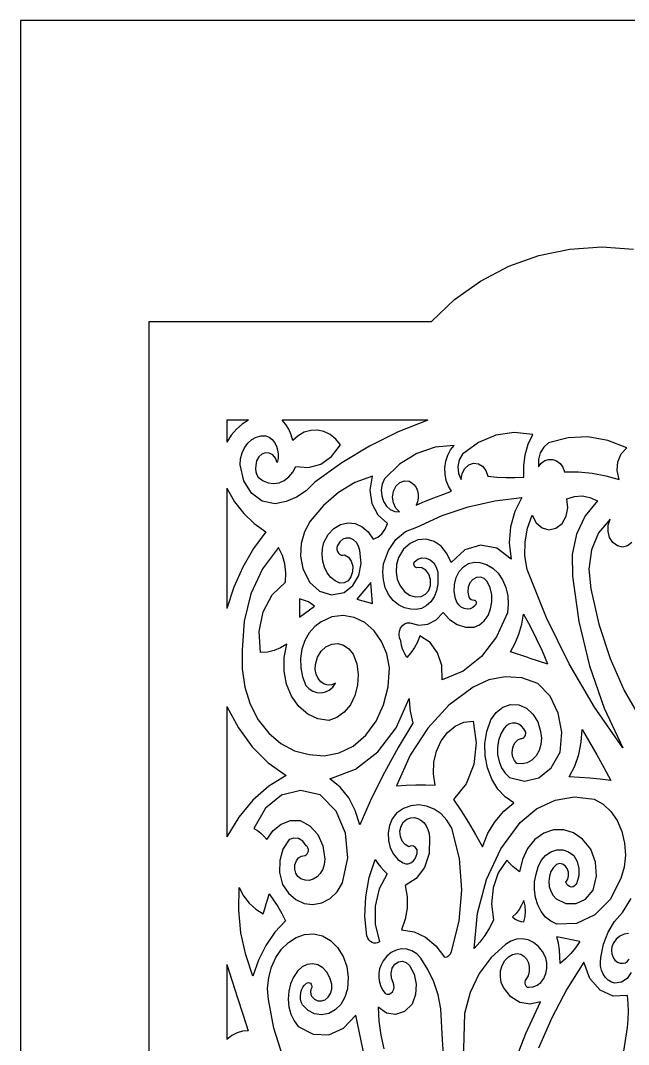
# Model space of a CAD drawing. Extents: x -250 to 250, y -180 to 180.
# Drawn here: x -250 to -192.9, y 83.9 to 180 of the extents above; entities that cross this region are included whole.
import ezdxf

# ---------------------------------------------------------------- set-up
doc = ezdxf.new("R2010")
doc.units = 0
doc.layers.get('0').update_dxf_attribs({"linetype": 'CONTINUOUS'})

msp = doc.modelspace()

# ---------------------------------------------------------------- linework, layer by layer
for p, q in [((250.003, 180), (-250.003, 180)), ((-250.003, 180), (-250.003, -180)), ((-198.41, 158.548), (-195.425, 158.754)), ((-195.425, 158.754), (-192.439, 158.548)), ((-204.157, 156.927), (-201.339, 157.935)), ((-201.339, 157.935), (-198.41, 158.548)), ((-206.809, 155.542), (-204.157, 156.927)), ((-209.247, 153.807), (-206.809, 155.542)), ((-211.425, 151.754), (-209.247, 153.807)), ((-237.925, 151.754), (-211.425, 151.754)), ((-237.925, -159.246), (-237.925, 151.754)), ((-230.622, 142.479), (-230.622, 140.414)), ((-228.597, 142.479), (-230.622, 142.479)), ((-228.597, 142.479), (-229.188, 142.103)), ((-225.093, 142.083), (-225.432, 142.48)), ((-211.753, 142.48), (-225.432, 142.48)), ((-211.753, 142.48), (-214.525, 141.39)), ((-229.727, 141.628), (-230.208, 141.063)), ((-229.188, 142.103), (-229.727, 141.628)), ((-224.809, 141.627), (-225.093, 142.083)), ((-224.586, 141.121), (-224.809, 141.627)), ((-223.354, 141.351), (-223.919, 141.031)), ((-222.749, 141.525), (-223.354, 141.351)), ((-222.123, 141.546), (-222.749, 141.525)), ((-221.507, 141.41), (-222.123, 141.546)), ((-220.929, 141.127), (-221.507, 141.41)), ((-214.525, 141.39), (-217.223, 140.052)), ((-203.647, 141.344), (-205.365, 141.092)), ((-201.906, 141.14), (-203.647, 141.344)), ((-230.208, 141.063), (-230.622, 140.414)), ((-228.964, 139.905), (-228.655, 140.337)), ((-228.655, 140.337), (-228.28, 140.676)), ((-228.28, 140.676), (-227.861, 140.906)), ((-227.861, 140.906), (-227.413, 141.019)), ((-227.413, 141.019), (-226.951, 141.011)), ((-226.951, 141.011), (-226.65, 140.878)), ((-226.65, 140.878), (-226.381, 140.669)), ((-226.381, 140.669), (-226.153, 140.394)), ((-226.153, 140.394), (-225.974, 140.061)), ((-224.428, 140.573), (-224.586, 141.121)), ((-223.919, 141.031), (-224.428, 140.573)), ((-220.407, 140.708), (-220.929, 141.127)), ((-219.957, 140.161), (-220.407, 140.708)), ((-207.005, 140.4), (-208.511, 139.285)), ((-205.365, 141.092), (-207.005, 140.4)), ((-202.332, 140.22), (-201.906, 141.14)), ((-200.429, 140.367), (-200.874, 139.965)), ((-198.584, 140.837), (-200.429, 140.367)), ((-196.715, 140.91), (-198.584, 140.837)), ((-194.862, 140.59), (-196.715, 140.91)), ((-193.066, 139.878), (-194.862, 140.59)), ((-229.328, 138.859), (-229.191, 139.406)), ((-229.191, 139.406), (-228.964, 139.905)), ((-227.005, 139.434), (-227.353, 139.305)), ((-226.643, 139.404), (-227.005, 139.434)), ((-226.321, 139.226), (-226.643, 139.404)), ((-225.974, 140.061), (-225.857, 139.688)), ((-225.857, 139.688), (-225.806, 139.296)), ((-220.784, 139.076), (-219.957, 140.161)), ((-217.223, 140.052), (-219.837, 138.473)), ((-211.07, 139.951), (-212.796, 139.363)), ((-209.27, 140.11), (-211.07, 139.951)), ((-209.89, 139.187), (-209.62, 139.687)), ((-209.62, 139.687), (-209.27, 140.11)), ((-202.614, 139.226), (-202.332, 140.22)), ((-201.192, 139.424), (-201.364, 138.788)), ((-200.874, 139.965), (-201.192, 139.424)), ((-193.594, 139.32), (-193.066, 139.878)), ((-229.371, 138.281), (-229.328, 138.859)), ((-227.83, 138.672), (-227.915, 138.229)), ((-227.635, 139.04), (-227.83, 138.672)), ((-227.353, 139.305), (-227.635, 139.04)), ((-226.066, 138.921), (-226.321, 139.226)), ((-225.905, 138.512), (-226.066, 138.921)), ((-225.822, 138.9), (-225.905, 138.512)), ((-225.806, 139.296), (-225.822, 138.9)), ((-219.837, 138.473), (-222.356, 136.658)), ((-221.805, 138.357), (-220.784, 139.076)), ((-212.796, 139.363), (-214.4, 138.369)), ((-210.157, 138.028), (-210.072, 138.628)), ((-210.072, 138.628), (-209.89, 139.187)), ((-208.82, 138.748), (-208.943, 138.126)), ((-208.511, 139.285), (-208.82, 138.748)), ((-207.913, 138.285), (-207.47, 138.445)), ((-207.47, 138.445), (-207.011, 138.396)), ((-202.747, 138.185), (-202.614, 139.226)), ((-201.364, 138.788), (-201.373, 138.1)), ((-201.373, 138.1), (-201.106, 138.447)), ((-201.106, 138.447), (-200.78, 138.687)), ((-200.78, 138.687), (-200.415, 138.809)), ((-200.415, 138.809), (-200.031, 138.804)), ((-200.031, 138.804), (-199.662, 138.667)), ((-199.662, 138.667), (-199.342, 138.416)), ((-199.342, 138.416), (-199.086, 138.067)), ((-193.975, 137.747), (-193.904, 138.579)), ((-193.904, 138.579), (-193.594, 139.32)), ((-229.037, 136.806), (-229.371, 138.281)), ((-227.915, 138.229), (-227.944, 137.929)), ((-227.944, 137.929), (-227.91, 137.634)), ((-227.91, 137.634), (-227.817, 137.36)), ((-224.795, 137.169), (-224.428, 137.613)), ((-224.428, 137.613), (-224.141, 138.152)), ((-224.141, 138.152), (-222.948, 138.037)), ((-222.948, 138.037), (-221.805, 138.357)), ((-214.4, 138.369), (-215.834, 136.992)), ((-210.141, 137.418), (-210.157, 138.028)), ((-208.943, 138.126), (-208.875, 137.491)), ((-208.875, 137.491), (-208.614, 136.915)), ((-208.614, 136.915), (-208.515, 137.48)), ((-208.515, 137.48), (-208.271, 137.95)), ((-208.271, 137.95), (-207.913, 138.285)), ((-207.011, 138.396), (-206.608, 138.155)), ((-206.608, 138.155), (-206.296, 137.754)), ((-206.296, 137.754), (-206.111, 137.224)), ((-202.727, 137.121), (-202.747, 138.185)), ((-199.086, 138.067), (-198.912, 137.636)), ((-198.912, 137.636), (-197.617, 137.636)), ((-197.617, 137.636), (-196.327, 137.515)), ((-196.327, 137.515), (-195.047, 137.275)), ((-193.784, 136.914), (-193.975, 137.747)), ((-228.312, 135.635), (-229.037, 136.806)), ((-227.817, 137.36), (-227.669, 137.121)), ((-227.669, 137.121), (-227.222, 136.797)), ((-227.222, 136.797), (-226.736, 136.602)), ((-226.736, 136.602), (-226.229, 136.541)), ((-226.229, 136.541), (-225.717, 136.618)), ((-225.717, 136.618), (-225.23, 136.833)), ((-225.23, 136.833), (-224.795, 137.169)), ((-222.356, 136.658), (-223.178, 135.863)), ((-218.596, 136.622), (-220.145, 135.704)), ((-216.941, 137.224), (-218.596, 136.622)), ((-217.161, 135.916), (-216.941, 137.224)), ((-216.039, 136.489), (-216.122, 135.945)), ((-215.834, 136.992), (-216.039, 136.489)), ((-214.725, 136.311), (-214.372, 136.644)), ((-214.372, 136.644), (-213.949, 136.802)), ((-213.949, 136.802), (-213.496, 136.76)), ((-213.496, 136.76), (-213.244, 136.62)), ((-213.244, 136.62), (-213.027, 136.414)), ((-210.025, 136.832), (-210.141, 137.418)), ((-209.815, 136.289), (-210.025, 136.832)), ((-206.111, 137.224), (-205.266, 137.146)), ((-205.266, 137.146), (-204.42, 137.102)), ((-204.42, 137.102), (-203.574, 137.094)), ((-203.574, 137.094), (-202.727, 137.121)), ((-195.047, 137.275), (-193.784, 136.914)), ((-230.622, 136.095), (-229.892, 134.836)), ((-230.622, 136.095), (-230.622, 124.804)), ((-227.297, 134.879), (-228.312, 135.635)), ((-223.178, 135.863), (-224.087, 135.255)), ((-220.145, 135.704), (-221.558, 134.49)), ((-216.972, 134.647), (-217.161, 135.916)), ((-216.122, 135.945), (-216.082, 135.393)), ((-215.059, 135.268), (-214.969, 135.829)), ((-214.969, 135.829), (-214.725, 136.311)), ((-213.027, 136.414), (-212.852, 136.152)), ((-212.852, 136.152), (-212.728, 135.843)), ((-212.728, 135.843), (-212.663, 135.507)), ((-210.355, 135.519), (-209.516, 135.808)), ((-209.516, 135.808), (-209.815, 136.289)), ((-229.892, 134.836), (-229.031, 133.727)), ((-226.089, 134.648), (-227.297, 134.879)), ((-225.065, 134.847), (-226.089, 134.648)), ((-224.087, 135.255), (-225.065, 134.847)), ((-216.419, 133.559), (-216.972, 134.647)), ((-216.082, 135.393), (-215.917, 134.868)), ((-215.917, 134.868), (-215.641, 134.422)), ((-214.987, 134.721), (-215.059, 135.268)), ((-214.769, 134.239), (-214.987, 134.721)), ((-212.839, 134.52), (-212.017, 134.875)), ((-212.72, 134.832), (-212.839, 134.52)), ((-212.661, 135.165), (-212.72, 134.832)), ((-212.663, 135.507), (-212.661, 135.165)), ((-212.017, 134.875), (-211.189, 135.208)), ((-211.189, 135.208), (-210.355, 135.519)), ((-207.96, 134.354), (-205.463, 134.919)), ((-205.463, 134.919), (-202.932, 135.215)), ((-202.932, 135.215), (-203.6, 133.92)), ((-198.707, 135.112), (-197.987, 135.333)), ((-198.608, 134.268), (-198.707, 135.112)), ((-197.987, 135.333), (-197.254, 135.371)), ((-197.254, 135.371), (-196.53, 135.228)), ((-195.835, 134.906), (-196.985, 133.496)), ((-196.53, 135.228), (-195.835, 134.906)), ((-229.031, 133.727), (-228.052, 132.783)), ((-221.558, 134.49), (-222.808, 132.999)), ((-215.641, 134.422), (-215.283, 134.097)), ((-215.283, 134.097), (-214.867, 133.91)), ((-214.867, 133.91), (-214.418, 133.875)), ((-214.418, 133.875), (-214.769, 134.239)), ((-210.409, 133.523), (-207.96, 134.354)), ((-203.6, 133.92), (-203.995, 132.483)), ((-198.767, 133.469), (-198.608, 134.268)), ((-228.052, 132.783), (-226.971, 132.02)), ((-222.808, 132.999), (-223.347, 132.015)), ((-220.591, 132.304), (-219.969, 132.679)), ((-219.969, 132.679), (-219.279, 132.841)), ((-219.279, 132.841), (-218.579, 132.772)), ((-218.579, 132.772), (-217.928, 132.483)), ((-215.546, 132.793), (-216.419, 133.559)), ((-215.754, 132.26), (-215.546, 132.793)), ((-212.798, 132.432), (-210.409, 133.523)), ((-202.389, 132.361), (-201.947, 133.566)), ((-201.947, 133.566), (-201.575, 132.853)), ((-201.575, 132.853), (-201.034, 132.387)), ((-199.725, 132.347), (-199.149, 132.799)), ((-199.149, 132.799), (-198.767, 133.469)), ((-196.985, 133.496), (-197.781, 131.782)), ((-194.646, 133.205), (-195.714, 131.91)), ((-194.825, 132.634), (-194.646, 133.205)), ((-226.971, 132.02), (-228.134, 130.429)), ((-223.347, 132.015), (-223.646, 130.904)), ((-221.515, 131.016), (-221.117, 131.742)), ((-221.117, 131.742), (-220.591, 132.304)), ((-217.928, 132.483), (-217.358, 131.994)), ((-217.358, 131.994), (-216.9, 131.325)), ((-216.45, 131.505), (-216.062, 131.824)), ((-216.062, 131.824), (-215.754, 132.26)), ((-214.749, 131.282), (-213.847, 132.025)), ((-213.847, 132.025), (-212.798, 132.432)), ((-203.995, 132.483), (-204.104, 130.968)), ((-202.622, 131.081), (-202.389, 132.361)), ((-201.034, 132.387), (-200.394, 132.206)), ((-200.394, 132.206), (-199.725, 132.347)), ((-197.781, 131.782), (-198.188, 129.865)), ((-195.714, 131.91), (-196.394, 130.302)), ((-194.834, 132.038), (-194.825, 132.634)), ((-194.682, 131.473), (-194.834, 132.038)), ((-223.646, 130.904), (-223.695, 129.733)), ((-221.649, 130.434), (-221.515, 131.016)), ((-220.243, 130.732), (-220.292, 130.541)), ((-220.022, 131.069), (-220.243, 130.732)), ((-219.737, 131.302), (-220.022, 131.069)), ((-219.409, 131.418), (-219.737, 131.302)), ((-219.061, 131.405), (-219.409, 131.418)), ((-218.733, 131.26), (-219.061, 131.405)), ((-218.461, 131.004), (-218.733, 131.26)), ((-218.261, 130.658), (-218.461, 131.004)), ((-216.9, 131.325), (-216.45, 131.505)), ((-215.455, 130.258), (-214.749, 131.282)), ((-213.408, 130.922), (-214.024, 130.363)), ((-212.695, 131.246), (-213.408, 130.922)), ((-211.923, 131.311), (-212.695, 131.246)), ((-211.168, 131.103), (-211.923, 131.311)), ((-210.5, 130.648), (-211.168, 131.103)), ((-206.798, 130.753), (-208.29, 130.305)), ((-205.28, 130.47), (-206.798, 130.753)), ((-204.104, 130.968), (-203.917, 129.444)), ((-202.64, 129.768), (-202.622, 131.081)), ((-194.374, 130.996), (-194.682, 131.473)), ((-193.953, 130.685), (-194.374, 130.996)), ((-192.594, 130.989), (-193.017, 130.682)), ((-228.134, 130.429), (-229.137, 128.683)), ((-225.782, 130.526), (-227.273, 128.531)), ((-225.41, 129.796), (-225.782, 130.526)), ((-225.172, 128.993), (-225.41, 129.796)), ((-221.683, 129.837), (-221.649, 130.434)), ((-221.617, 129.244), (-221.683, 129.837)), ((-220.292, 130.541), (-220.291, 130.345)), ((-220.291, 130.345), (-220.244, 130.157)), ((-220.244, 130.157), (-220.152, 129.993)), ((-220.152, 129.993), (-220.024, 129.873)), ((-220.024, 129.873), (-219.877, 129.808)), ((-219.877, 129.808), (-219.72, 129.802)), ((-219.72, 129.802), (-219.567, 129.856)), ((-219.567, 129.856), (-219.203, 129.617)), ((-218.152, 130.243), (-218.261, 130.658)), ((-218.01, 129.043), (-218.152, 130.243)), ((-215.916, 129.006), (-215.455, 130.258)), ((-214.024, 130.363), (-214.5, 129.599)), ((-209.958, 129.98), (-210.5, 130.648)), ((-209.578, 129.135), (-209.958, 129.98)), ((-208.29, 130.305), (-209.578, 129.135)), ((-203.917, 129.444), (-205.28, 130.47)), ((-202.44, 128.465), (-202.64, 129.768)), ((-198.188, 129.865), (-198.173, 127.847)), ((-196.394, 130.302), (-196.652, 128.509)), ((-193.485, 130.58), (-193.953, 130.685)), ((-193.017, 130.682), (-193.485, 130.58)), ((-225.076, 128.145), (-225.172, 128.993)), ((-223.695, 129.733), (-223.484, 128.568)), ((-221.452, 128.675), (-221.617, 129.244)), ((-219.203, 129.617), (-218.942, 129.241)), ((-218.942, 129.241), (-218.805, 128.772)), ((-218.236, 127.907), (-218.01, 129.043)), ((-215.991, 128.247), (-215.916, 129.006)), ((-214.695, 128.931), (-214.733, 128.235)), ((-214.5, 129.599), (-214.695, 128.931)), ((-213.064, 128.971), (-213.055, 129.069)), ((-213.051, 128.874), (-213.064, 128.971)), ((-213.055, 129.069), (-213.023, 129.161)), ((-213.015, 128.784), (-213.051, 128.874)), ((-213.023, 129.161), (-212.683, 129.43)), ((-212.683, 129.43), (-212.302, 129.559)), ((-212.302, 129.559), (-211.908, 129.544)), ((-211.908, 129.544), (-211.527, 129.381)), ((-211.527, 129.381), (-211.202, 129.084)), ((-211.202, 129.084), (-210.965, 128.688)), ((-208.407, 128.732), (-207.932, 129.035)), ((-207.932, 129.035), (-207.411, 129.173)), ((-207.411, 129.173), (-206.87, 129.135)), ((-206.87, 129.135), (-206.24, 128.947)), ((-206.24, 128.947), (-205.661, 128.601)), ((-229.137, 128.683), (-229.969, 126.802)), ((-227.273, 128.531), (-228.36, 126.197)), ((-225.126, 127.28), (-225.076, 128.145)), ((-223.484, 128.568), (-222.849, 127.296)), ((-221.195, 128.162), (-221.452, 128.675)), ((-220.863, 127.733), (-221.195, 128.162)), ((-218.813, 128.256), (-218.972, 127.781)), ((-218.805, 128.772), (-218.813, 128.256)), ((-218.784, 126.96), (-218.236, 127.907)), ((-215.932, 127.495), (-215.991, 128.247)), ((-214.733, 128.235), (-214.618, 127.553)), ((-212.96, 128.711), (-213.015, 128.784)), ((-212.892, 128.662), (-212.96, 128.711)), ((-212.816, 128.639), (-212.892, 128.662)), ((-212.736, 128.645), (-212.816, 128.639)), ((-212.308, 128.622), (-212.736, 128.645)), ((-211.932, 128.403), (-212.308, 128.622)), ((-211.647, 128.024), (-211.932, 128.403)), ((-211.493, 127.521), (-211.647, 128.024)), ((-210.965, 128.688), (-210.83, 128.223)), ((-210.83, 128.223), (-210.809, 127.718)), ((-209.102, 127.704), (-208.81, 128.277)), ((-208.81, 128.277), (-208.407, 128.732)), ((-205.661, 128.601), (-205.152, 128.112)), ((-205.152, 128.112), (-204.732, 127.492)), ((-200.611, 123.941), (-202.44, 128.465)), ((-198.173, 127.847), (-197.568, 123.574)), ((-196.652, 128.509), (-196.45, 126.661)), ((-226.374, 126.094), (-225.126, 127.28)), ((-222.849, 127.296), (-221.911, 126.452)), ((-220.466, 127.401), (-220.863, 127.733)), ((-220.018, 127.177), (-220.466, 127.401)), ((-219.608, 127.211), (-220.018, 127.177)), ((-219.248, 127.422), (-219.608, 127.211)), ((-219.608, 126.327), (-218.784, 126.96)), ((-218.972, 127.781), (-219.248, 127.422)), ((-217.106, 127.254), (-218.418, 125.683)), ((-216.962, 125.271), (-217.106, 127.254)), ((-215.745, 126.777), (-215.932, 127.495)), ((-214.618, 127.553), (-214.352, 126.925)), ((-214.352, 126.925), (-213.956, 126.417)), ((-211.673, 126.506), (-211.505, 126.982)), ((-211.505, 126.982), (-211.493, 127.521)), ((-210.812, 127.083), (-210.931, 126.474)), ((-210.809, 127.718), (-210.812, 127.083)), ((-209.286, 126.398), (-209.263, 127.066)), ((-209.263, 127.066), (-209.102, 127.704)), ((-207.796, 127.211), (-207.954, 126.799)), ((-207.527, 127.538), (-207.796, 127.211)), ((-207.183, 127.725), (-207.527, 127.538)), ((-206.82, 127.749), (-207.183, 127.725)), ((-206.471, 127.616), (-206.82, 127.749)), ((-206.173, 127.332), (-206.471, 127.616)), ((-205.901, 126.745), (-206.173, 127.332)), ((-204.732, 127.492), (-204.424, 126.776)), ((-229.969, 126.802), (-230.622, 124.804)), ((-228.36, 126.197), (-229.009, 123.619)), ((-227.216, 124.498), (-226.374, 126.094)), ((-221.911, 126.452), (-220.79, 126.106)), ((-220.79, 126.106), (-219.608, 126.327)), ((-215.433, 126.12), (-215.745, 126.777)), ((-215.014, 125.565), (-215.433, 126.12)), ((-213.956, 126.417), (-213.473, 126.073)), ((-213.473, 126.073), (-212.933, 125.909)), ((-212.933, 125.909), (-212.367, 125.94)), ((-212.367, 125.94), (-211.969, 126.142)), ((-211.969, 126.142), (-211.673, 126.506)), ((-211.159, 125.916), (-211.486, 125.433)), ((-210.931, 126.474), (-211.159, 125.916)), ((-209.168, 125.734), (-209.286, 126.398)), ((-207.954, 126.799), (-207.99, 126.344)), ((-207.99, 126.344), (-207.896, 125.888)), ((-205.755, 126.102), (-205.901, 126.745)), ((-205.74, 125.433), (-205.755, 126.102)), ((-204.424, 126.776), (-204.245, 126.003)), ((-204.245, 126.003), (-204.198, 125.201)), ((-196.45, 126.661), (-195.697, 123.325)), ((-222.972, 125.425), (-223.813, 125.708)), ((-223.813, 125.708), (-223.813, 124.008)), ((-223.813, 124.008), (-222.397, 125.039)), ((-222.397, 125.039), (-222.972, 125.425)), ((-218.418, 125.683), (-216.962, 125.271)), ((-214.515, 125.144), (-215.014, 125.565)), ((-213.954, 124.87), (-214.515, 125.144)), ((-211.895, 125.058), (-212.355, 124.816)), ((-211.486, 125.433), (-211.895, 125.058)), ((-209.037, 125.412), (-209.168, 125.734)), ((-208.852, 125.142), (-209.037, 125.412)), ((-208.621, 124.935), (-208.852, 125.142)), ((-207.896, 125.888), (-207.8, 125.756)), ((-207.8, 125.756), (-207.681, 125.662)), ((-207.681, 125.662), (-207.547, 125.61)), ((-207.547, 125.61), (-207.404, 125.605)), ((-207.28, 125.116), (-207.519, 124.914)), ((-207.404, 125.605), (-207.34, 125.586)), ((-207.34, 125.586), (-207.285, 125.544)), ((-207.285, 125.544), (-207.242, 125.485)), ((-207.237, 125.178), (-207.28, 125.116)), ((-207.242, 125.485), (-207.213, 125.411)), ((-207.211, 125.251), (-207.237, 125.178)), ((-207.213, 125.411), (-207.203, 125.331)), ((-207.203, 125.331), (-207.211, 125.251)), ((-205.858, 124.77), (-205.74, 125.433)), ((-204.198, 125.201), (-204.286, 124.394)), ((-227.597, 122.644), (-227.216, 124.498)), ((-220.755, 124.016), (-221.762, 123.57)), ((-219.708, 124.15), (-220.755, 124.016)), ((-218.666, 123.971), (-219.708, 124.15)), ((-213.352, 124.755), (-213.954, 124.87)), ((-212.848, 124.712), (-213.352, 124.755)), ((-212.355, 124.816), (-212.848, 124.712)), ((-210.976, 123.753), (-210.316, 124.446)), ((-210.316, 124.446), (-209.707, 123.767)), ((-208.354, 124.802), (-208.621, 124.935)), ((-208.068, 124.754), (-208.354, 124.802)), ((-207.786, 124.793), (-208.068, 124.754)), ((-207.519, 124.914), (-207.786, 124.793)), ((-206.456, 123.665), (-206.104, 124.166)), ((-206.104, 124.166), (-205.858, 124.77)), ((-204.286, 124.394), (-205.317, 122.15)), ((-202.934, 123.332), (-202.768, 124.292)), ((-202.768, 124.292), (-202.148, 123.167)), ((-229.009, 123.619), (-229.187, 120.891)), ((-222.376, 123.127), (-222.895, 122.535)), ((-221.762, 123.57), (-222.376, 123.127)), ((-217.672, 123.481), (-218.666, 123.971)), ((-216.8, 122.709), (-217.672, 123.481)), ((-214.311, 122.973), (-214.144, 123.216)), ((-214.144, 123.216), (-213.932, 123.385)), ((-213.932, 123.385), (-213.69, 123.471)), ((-213.69, 123.471), (-213.434, 123.467)), ((-213.434, 123.467), (-212.592, 123.246)), ((-212.592, 123.246), (-211.754, 123.347)), ((-211.754, 123.347), (-210.976, 123.753)), ((-209.707, 123.767), (-208.997, 123.298)), ((-208.997, 123.298), (-208.218, 123.055)), ((-208.218, 123.055), (-207.404, 123.055)), ((-207.404, 123.055), (-206.896, 123.288)), ((-206.896, 123.288), (-206.456, 123.665)), ((-203.197, 122.412), (-202.934, 123.332)), ((-202.148, 123.167), (-201.568, 122.009)), ((-198.497, 119.628), (-200.611, 123.941)), ((-197.568, 123.574), (-196.571, 119.434)), ((-195.697, 123.325), (-194.645, 120.13)), ((-227.464, 120.685), (-227.597, 122.644)), ((-222.895, 122.535), (-223.301, 121.818)), ((-216.107, 121.714), (-216.8, 122.709)), ((-214.447, 122.367), (-214.415, 122.68)), ((-214.407, 122.056), (-214.447, 122.367)), ((-214.415, 122.68), (-214.311, 122.973)), ((-212.49, 122.23), (-212.728, 121.664)), ((-211.538, 121.619), (-212.49, 122.23)), ((-205.317, 122.15), (-206.726, 120.306)), ((-203.554, 121.543), (-203.197, 122.412)), ((-225.583, 121.111), (-226.192, 120.864)), ((-225.002, 121.458), (-225.583, 121.111)), ((-225.253, 120.21), (-225.002, 121.458)), ((-223.301, 121.818), (-223.578, 120.998)), ((-221.765, 120.794), (-221.319, 121.22)), ((-221.319, 121.22), (-220.783, 121.475)), ((-220.783, 121.475), (-220.213, 121.527)), ((-220.213, 121.527), (-219.664, 121.377)), ((-219.664, 121.377), (-219.171, 121.039)), ((-215.619, 120.543), (-216.107, 121.714)), ((-214.296, 121.767), (-214.407, 122.056)), ((-214.217, 121.346), (-214.296, 121.767)), ((-214.093, 120.944), (-214.217, 121.346)), ((-213.015, 121.137), (-213.347, 120.655)), ((-212.728, 121.664), (-213.015, 121.137)), ((-210.835, 120.657), (-211.538, 121.619)), ((-203.999, 120.736), (-203.554, 121.543)), ((-201.568, 122.009), (-201.029, 120.821)), ((-229.187, 120.891), (-229.202, 119.139)), ((-226.822, 120.722), (-227.464, 120.685)), ((-226.192, 120.864), (-226.822, 120.722)), ((-225.256, 118.941), (-225.253, 120.21)), ((-223.578, 120.998), (-223.708, 120.123)), ((-222.295, 119.551), (-222.099, 120.227)), ((-222.099, 120.227), (-221.765, 120.794)), ((-219.171, 121.039), (-218.767, 120.531)), ((-218.767, 120.531), (-218.435, 119.602)), ((-215.362, 119.243), (-215.619, 120.543)), ((-213.927, 120.567), (-214.093, 120.944)), ((-213.721, 120.221), (-213.927, 120.567)), ((-213.347, 120.655), (-213.721, 120.221)), ((-210.438, 119.451), (-210.835, 120.657)), ((-206.726, 120.306), (-208.443, 118.935)), ((-202.265, 120.172), (-203.999, 120.736)), ((-202.265, 120.172), (-200.532, 119.603)), ((-201.029, 120.821), (-200.532, 119.603)), ((-223.708, 120.123), (-223.686, 119.243)), ((-223.686, 119.243), (-223.514, 118.39)), ((-222.317, 119.087), (-222.295, 119.551)), ((-218.435, 119.602), (-218.293, 118.615)), ((-215.48, 117.452), (-215.362, 119.243)), ((-210.398, 118.108), (-210.438, 119.451)), ((-196.108, 115.547), (-198.497, 119.628)), ((-196.571, 119.434), (-195.197, 115.468)), ((-194.645, 120.13), (-193.306, 117.11)), ((-229.202, 119.139), (-228.947, 117.434)), ((-225.018, 117.708), (-225.256, 118.941)), ((-223.514, 118.39), (-223.198, 117.594)), ((-222.237, 118.643), (-222.317, 119.087)), ((-222.061, 118.244), (-222.237, 118.643)), ((-221.798, 117.918), (-222.061, 118.244)), ((-218.293, 118.615), (-218.345, 117.613)), ((-208.443, 118.935), (-210.398, 118.108)), ((-204.491, 118.41), (-206.032, 118.114)), ((-202.934, 118.298), (-204.491, 118.41)), ((-201.415, 117.774), (-202.934, 118.298)), ((-228.947, 117.434), (-228.432, 115.824)), ((-224.543, 116.567), (-225.018, 117.708)), ((-223.198, 117.594), (-222.892, 117.274)), ((-222.892, 117.274), (-222.542, 117.047)), ((-221.472, 117.698), (-221.798, 117.918)), ((-221.117, 117.603), (-221.472, 117.698)), ((-220.755, 117.637), (-221.117, 117.603)), ((-221.008, 117.16), (-220.682, 117.437)), ((-220.408, 117.8), (-220.755, 117.637)), ((-220.682, 117.437), (-220.408, 117.8)), ((-218.345, 117.613), (-218.593, 116.644)), ((-215.905, 115.759), (-215.48, 117.452)), ((-207.506, 117.413), (-209.77, 115.723)), ((-206.032, 118.114), (-207.506, 117.413)), ((-200.262, 116.568), (-201.415, 117.774)), ((-223.862, 115.606), (-224.543, 116.567)), ((-222.542, 117.047), (-222.162, 116.918)), ((-222.162, 116.918), (-221.765, 116.893)), ((-221.765, 116.893), (-221.373, 116.976)), ((-221.373, 116.976), (-221.008, 117.16)), ((-218.593, 116.644), (-219.021, 115.78)), ((-214.728, 113.599), (-213.516, 116.357)), ((-213.516, 116.357), (-213.474, 115.766)), ((-199.502, 114.998), (-200.262, 116.568)), ((-193.306, 117.11), (-191.692, 114.296)), ((-230.622, 115.622), (-229.545, 113.604)), ((-230.622, 115.622), (-230.622, 103.388)), ((-228.432, 115.824), (-227.669, 114.358)), ((-223.028, 114.889), (-223.862, 115.606)), ((-219.021, 115.78), (-219.595, 115.082)), ((-216.616, 114.225), (-215.905, 115.759)), ((-213.474, 115.766), (-213.398, 115.181)), ((-209.77, 115.723), (-211.752, 113.582)), ((-205.338, 115.061), (-204.702, 115.55)), ((-204.702, 115.55), (-203.981, 115.791)), ((-203.981, 115.791), (-203.22, 115.758)), ((-203.22, 115.758), (-202.5, 115.448)), ((-202.5, 115.448), (-201.895, 114.901)), ((-193.456, 111.719), (-196.108, 115.547)), ((-195.197, 115.468), (-193.456, 111.719)), ((-222.082, 114.444), (-223.028, 114.889)), ((-221.064, 114.296), (-222.082, 114.444)), ((-220.286, 114.578), (-221.064, 114.296)), ((-219.595, 115.082), (-220.286, 114.578)), ((-213.398, 115.181), (-213.289, 114.604)), ((-213.289, 114.604), (-213.147, 114.038)), ((-205.845, 114.348), (-205.338, 115.061)), ((-201.895, 114.901), (-201.439, 114.159)), ((-199.181, 113.206), (-199.502, 114.998)), ((-229.545, 113.604), (-228.239, 111.831)), ((-227.669, 114.358), (-226.691, 113.109)), ((-217.59, 112.91), (-216.616, 114.225)), ((-216.435, 111.36), (-214.728, 113.599)), ((-213.147, 114.038), (-214.536, 111.773)), ((-211.752, 113.582), (-213.411, 111.045)), ((-209.899, 113.179), (-209.173, 113.77)), ((-209.173, 113.77), (-208.358, 114.132)), ((-208.358, 114.132), (-207.486, 114.244)), ((-207.486, 114.244), (-207.2, 112.19)), ((-206.212, 113.272), (-205.845, 114.348)), ((-204.594, 113.575), (-204.905, 113.032)), ((-204.361, 113.818), (-204.594, 113.575)), ((-204.093, 113.983), (-204.361, 113.818)), ((-203.8, 114.062), (-204.093, 113.983)), ((-203.497, 114.051), (-203.8, 114.062)), ((-203.206, 113.949), (-203.497, 114.051)), ((-202.945, 113.764), (-203.206, 113.949)), ((-202.728, 113.507), (-202.945, 113.764)), ((-202.563, 113.188), (-202.728, 113.507)), ((-201.439, 114.159), (-201.168, 113.266)), ((-197.345, 112.256), (-197.25, 113.446)), ((-197.25, 113.446), (-196.571, 112.266)), ((-226.691, 113.109), (-225.548, 112.134)), ((-218.772, 111.899), (-217.59, 112.91)), ((-210.502, 112.38), (-209.899, 113.179)), ((-206.389, 112.136), (-206.212, 113.272)), ((-204.905, 113.032), (-205.113, 112.424)), ((-203.539, 112.248), (-203.3, 112.469)), ((-203.3, 112.469), (-203.014, 112.596)), ((-203.014, 112.596), (-202.923, 112.605)), ((-202.923, 112.605), (-202.835, 112.638)), ((-202.835, 112.638), (-202.755, 112.693)), ((-202.755, 112.693), (-202.685, 112.767)), ((-202.685, 112.767), (-202.628, 112.859)), ((-202.628, 112.859), (-202.589, 112.962)), ((-202.589, 112.962), (-202.566, 113.073)), ((-202.566, 113.073), (-202.563, 113.188)), ((-201.168, 113.266), (-201.089, 112.654)), ((-201.089, 112.654), (-201.137, 112.048)), ((-199.343, 111.333), (-199.181, 113.206)), ((-228.239, 111.831), (-226.73, 110.334)), ((-225.548, 112.134), (-224.276, 111.456)), ((-220.087, 111.249), (-218.772, 111.899)), ((-214.536, 111.773), (-215.835, 109.426)), ((-210.937, 111.425), (-210.502, 112.38)), ((-207.2, 112.19), (-207.437, 110.176)), ((-206.372, 110.979), (-206.389, 112.136)), ((-205.113, 112.424), (-205.212, 111.775)), ((-205.212, 111.775), (-205.197, 111.106)), ((-203.834, 111.212), (-203.819, 111.592)), ((-203.819, 111.592), (-203.717, 111.95)), ((-203.717, 111.95), (-203.539, 112.248)), ((-201.137, 112.048), (-201.306, 111.477)), ((-197.586, 111.107), (-197.345, 112.256)), ((-196.571, 112.266), (-195.9, 111.078)), ((-224.276, 111.456), (-222.91, 111.101)), ((-222.91, 111.101), (-221.484, 110.978)), ((-221.484, 110.978), (-220.087, 111.249)), ((-218.539, 109.739), (-216.435, 111.36)), ((-213.411, 111.045), (-214.706, 108.165)), ((-211.179, 110.382), (-210.937, 111.425)), ((-206.159, 109.84), (-206.372, 110.979)), ((-205.197, 111.106), (-205.067, 110.457)), ((-203.761, 110.851), (-203.834, 111.212)), ((-203.608, 110.532), (-203.761, 110.851)), ((-203.383, 110.277), (-203.608, 110.532)), ((-201.973, 110.578), (-202.414, 110.325)), ((-201.592, 110.972), (-201.973, 110.578)), ((-201.306, 111.477), (-201.592, 110.972)), ((-200.161, 109.861), (-199.343, 111.333)), ((-197.966, 110.02), (-197.586, 111.107)), ((-195.9, 111.078), (-195.238, 109.883)), ((-226.73, 110.334), (-225.043, 109.143)), ((-220.941, 108.835), (-218.539, 109.739)), ((-211.22, 109.297), (-211.179, 110.382)), ((-207.437, 110.176), (-208.161, 108.355)), ((-205.759, 108.783), (-206.159, 109.84)), ((-205.067, 110.457), (-204.83, 109.866)), ((-204.83, 109.866), (-204.498, 109.353)), ((-202.892, 110.221), (-203.383, 110.277)), ((-202.414, 110.325), (-202.892, 110.221)), ((-201.323, 108.921), (-200.161, 109.861)), ((-198.481, 109.015), (-197.966, 110.02)), ((-195.238, 109.883), (-194.584, 108.68)), ((-225.043, 109.143), (-226.691, 108.122)), ((-219.983, 108.048), (-220.941, 108.835)), ((-215.835, 109.426), (-217.041, 107.003)), ((-211.055, 108.216), (-211.22, 109.297)), ((-205.196, 107.867), (-205.759, 108.783)), ((-204.498, 109.353), (-204.081, 108.938)), ((-204.081, 108.938), (-202.678, 108.588)), ((-202.678, 108.588), (-201.323, 108.921)), ((-197.505, 108.956), (-198.481, 109.015)), ((-196.531, 108.88), (-197.505, 108.956)), ((-195.557, 108.788), (-196.531, 108.88)), ((-194.584, 108.68), (-195.557, 108.788)), ((-226.691, 108.122), (-228.186, 106.806)), ((-223.704, 107.743), (-225.479, 107.299)), ((-221.864, 107.314), (-223.704, 107.743)), ((-219.183, 107.04), (-219.983, 108.048)), ((-214.706, 108.165), (-213.794, 108.237)), ((-213.794, 108.237), (-212.881, 108.27)), ((-212.881, 108.27), (-211.968, 108.263)), ((-211.968, 108.263), (-211.055, 108.216)), ((-208.161, 108.355), (-209.332, 106.876)), ((-204.492, 107.119), (-205.196, 107.867)), ((-228.186, 106.806), (-229.505, 105.219)), ((-225.479, 107.299), (-227.006, 106.078)), ((-220.375, 105.781), (-221.864, 107.314)), ((-218.565, 105.848), (-219.183, 107.04)), ((-217.041, 107.003), (-218.152, 104.506)), ((-209.332, 106.876), (-208.617, 105.805)), ((-203.67, 106.568), (-204.492, 107.119)), ((-201.539, 106.009), (-199.812, 106.825)), ((-199.812, 106.825), (-197.983, 107.138)), ((-197.983, 107.138), (-196.122, 106.928)), ((-196.122, 106.928), (-195.296, 106.44)), ((-227.006, 106.078), (-228.1, 104.171)), ((-219.483, 103.728), (-220.375, 105.781)), ((-218.152, 104.506), (-218.565, 105.848)), ((-214.048, 106.024), (-214.705, 105.588)), ((-213.341, 106.286), (-214.048, 106.024)), ((-212.607, 106.369), (-213.341, 106.286)), ((-211.868, 106.267), (-212.607, 106.369)), ((-211.159, 105.982), (-211.868, 106.267)), ((-210.516, 105.532), (-211.159, 105.982)), ((-208.617, 105.805), (-207.928, 104.709)), ((-205.435, 104.831), (-204.616, 105.793)), ((-204.616, 105.793), (-203.67, 106.568)), ((-203.096, 104.712), (-201.539, 106.009)), ((-195.296, 106.44), (-194.577, 105.755)), ((-194.577, 105.755), (-193.986, 104.897)), ((-229.505, 105.219), (-230.622, 103.388)), ((-225.516, 104.578), (-224.661, 104.902)), ((-224.661, 104.902), (-223.751, 104.918)), ((-223.751, 104.918), (-222.827, 104.418)), ((-215.094, 105.06), (-215.357, 104.434)), ((-214.705, 105.588), (-215.094, 105.06)), ((-214.265, 104.385), (-214.045, 104.777)), ((-214.045, 104.777), (-213.732, 105.051)), ((-213.732, 105.051), (-213.352, 105.176)), ((-213.352, 105.176), (-213.024, 105.188)), ((-213.024, 105.188), (-212.704, 105.113)), ((-212.704, 105.113), (-212.405, 104.956)), ((-212.405, 104.956), (-212.136, 104.72)), ((-209.955, 104.932), (-210.516, 105.532)), ((-209.496, 104.197), (-209.955, 104.932)), ((-206.11, 103.708), (-205.435, 104.831)), ((-193.986, 104.897), (-193.545, 103.893)), ((-228.1, 104.171), (-227.76, 103.968)), ((-227.76, 103.968), (-227.44, 103.723)), ((-226.869, 103.115), (-226.268, 103.973)), ((-226.268, 103.973), (-225.516, 104.578)), ((-222.827, 104.418), (-222.097, 103.595)), ((-215.357, 104.434), (-215.482, 103.745)), ((-214.368, 103.909), (-214.265, 104.385)), ((-214.331, 103.418), (-214.368, 103.909)), ((-212.136, 104.72), (-211.912, 104.417)), ((-211.912, 104.417), (-211.747, 104.066)), ((-211.747, 104.066), (-211.644, 103.68)), ((-208.796, 101.348), (-209.496, 104.197)), ((-207.928, 104.709), (-207.263, 103.589)), ((-204.909, 102.24), (-203.096, 104.712)), ((-199.942, 104.045), (-200.874, 103.731)), ((-198.993, 104.051), (-199.942, 104.045)), ((-198.073, 103.756), (-198.993, 104.051)), ((-193.545, 103.893), (-193.282, 102.795)), ((-227.44, 103.723), (-227.142, 103.438)), ((-227.142, 103.438), (-226.869, 103.115)), ((-224.777, 103.115), (-225.356, 102.212)), ((-224.334, 103.267), (-224.777, 103.115)), ((-223.891, 103.213), (-224.334, 103.267)), ((-223.491, 102.968), (-223.891, 103.213)), ((-223.177, 102.548), (-223.491, 102.968)), ((-222.097, 103.595), (-221.609, 102.525)), ((-219.253, 101.407), (-219.483, 103.728)), ((-215.482, 103.745), (-215.461, 103.026)), ((-215.461, 103.026), (-215.291, 102.339)), ((-214.166, 102.985), (-214.331, 103.418)), ((-213.894, 102.649), (-214.166, 102.985)), ((-211.644, 103.68), (-211.608, 103.27)), ((-211.608, 103.27), (-211.644, 101.81)), ((-207.263, 103.589), (-206.624, 102.446)), ((-206.624, 102.446), (-206.11, 103.708)), ((-201.71, 103.128), (-202.386, 102.29)), ((-200.874, 103.731), (-201.71, 103.128)), ((-197.23, 103.166), (-198.073, 103.756)), ((-196.459, 102.207), (-197.23, 103.166)), ((-225.356, 102.212), (-225.661, 101.149)), ((-223.08, 102.456), (-223.177, 102.548)), ((-223.011, 102.334), (-223.08, 102.456)), ((-223.073, 101.77), (-223.007, 101.893)), ((-222.974, 102.192), (-223.011, 102.334)), ((-223.007, 101.893), (-222.972, 102.039)), ((-222.972, 102.039), (-222.974, 102.192)), ((-221.609, 102.525), (-221.413, 101.286)), ((-215.291, 102.339), (-214.99, 101.741)), ((-213.536, 102.445), (-213.894, 102.649)), ((-213.32, 102.521), (-213.536, 102.445)), ((-213.103, 102.494), (-213.32, 102.521)), ((-212.908, 102.371), (-213.103, 102.494)), ((-212.757, 102.162), (-212.908, 102.371)), ((-212.766, 101.852), (-212.757, 102.162)), ((-206.255, 99.378), (-204.909, 102.24)), ((-202.386, 102.29), (-202.871, 101.265)), ((-200.701, 101.631), (-200.202, 101.976)), ((-200.202, 101.976), (-199.65, 102.153)), ((-199.65, 102.153), (-199.089, 102.149)), ((-199.089, 102.149), (-198.547, 101.97)), ((-198.547, 101.97), (-198.051, 101.62)), ((-196.016, 101.007), (-196.459, 102.207)), ((-193.282, 102.795), (-193.207, 101.665)), ((-225.661, 101.149), (-225.678, 100.019)), ((-224.227, 100.737), (-224.1, 101.113)), ((-224.1, 101.113), (-223.884, 101.4)), ((-223.884, 101.4), (-223.602, 101.577)), ((-223.602, 101.577), (-223.279, 101.62)), ((-223.279, 101.62), (-223.166, 101.676)), ((-223.166, 101.676), (-223.073, 101.77)), ((-221.413, 101.286), (-221.472, 100.792)), ((-219.751, 99.07), (-219.253, 101.407)), ((-217.265, 99.549), (-216.695, 101.26)), ((-216.695, 101.26), (-216.447, 100.883)), ((-214.99, 101.741), (-214.576, 101.26)), ((-214.576, 101.26), (-214.07, 100.925)), ((-214.07, 100.925), (-213.83, 100.849)), ((-213.587, 100.851), (-213.353, 100.93)), ((-213.353, 100.93), (-213.138, 101.082)), ((-213.138, 101.082), (-212.961, 101.298)), ((-212.961, 101.298), (-212.835, 101.56)), ((-212.835, 101.56), (-212.766, 101.852)), ((-211.644, 101.81), (-212.076, 100.501)), ((-208.566, 98.411), (-208.796, 101.348)), ((-204.347, 101.183), (-205.137, 99.994)), ((-204.064, 100.88), (-204.347, 101.183)), ((-202.871, 101.265), (-203.137, 100.101)), ((-201.406, 100.55), (-201.108, 101.147)), ((-201.108, 101.147), (-200.701, 101.631)), ((-198.051, 101.62), (-197.728, 101.052)), ((-197.728, 101.052), (-197.567, 100.4)), ((-195.926, 99.688), (-196.016, 101.007)), ((-193.207, 101.665), (-193.32, 100.54)), ((-225.678, 100.019), (-225.392, 98.916)), ((-224.24, 100.33), (-224.227, 100.737)), ((-224.141, 99.954), (-224.24, 100.33)), ((-221.621, 100.338), (-221.852, 99.94)), ((-221.472, 100.792), (-221.621, 100.338)), ((-216.447, 100.883), (-216.175, 100.533)), ((-216.175, 100.533), (-215.881, 100.212)), ((-215.881, 100.212), (-215.567, 99.921)), ((-213.83, 100.849), (-213.587, 100.851)), ((-212.076, 100.501), (-212.843, 99.462)), ((-205.137, 99.994), (-205.618, 98.601)), ((-203.767, 100.598), (-204.064, 100.88)), ((-203.458, 100.338), (-203.767, 100.598)), ((-203.137, 100.101), (-203.458, 100.338)), ((-201.578, 99.869), (-201.406, 100.55)), ((-200.189, 100.113), (-200.335, 99.673)), ((-199.961, 100.494), (-200.189, 100.113)), ((-199.661, 100.796), (-199.961, 100.494)), ((-199.382, 100.873), (-199.661, 100.796)), ((-199.107, 100.828), (-199.382, 100.873)), ((-198.86, 100.67), (-199.107, 100.828)), ((-198.666, 100.408), (-198.86, 100.67)), ((-198.555, 100.078), (-198.666, 100.408)), ((-198.54, 99.731), (-198.555, 100.078)), ((-197.567, 100.4), (-197.574, 99.718)), ((-193.32, 100.54), (-193.62, 99.457)), ((-223.946, 99.643), (-224.141, 99.954)), ((-223.669, 99.431), (-223.946, 99.643)), ((-223.286, 99.302), (-223.669, 99.431)), ((-222.894, 99.291), (-223.286, 99.302)), ((-222.512, 99.398), (-222.894, 99.291)), ((-222.156, 99.618), (-222.512, 99.398)), ((-221.852, 99.94), (-222.156, 99.618)), ((-220.271, 98.23), (-219.751, 99.07)), ((-217.588, 97.753), (-217.265, 99.549)), ((-215.567, 99.921), (-216.323, 98.484)), ((-212.843, 99.462), (-213.885, 98.812)), ((-207.099, 96.226), (-206.255, 99.378)), ((-201.749, 98.411), (-201.724, 99.147)), ((-201.724, 99.147), (-201.578, 99.869)), ((-200.335, 99.673), (-200.39, 99.194)), ((-200.39, 99.194), (-200.347, 98.713)), ((-198.789, 99.109), (-198.619, 99.397)), ((-198.705, 98.933), (-198.789, 99.109)), ((-198.619, 99.397), (-198.54, 99.731)), ((-197.753, 99.057), (-197.848, 98.891)), ((-197.574, 99.718), (-197.753, 99.057)), ((-196.215, 98.375), (-195.926, 99.688)), ((-193.62, 99.457), (-194.639, 97.485)), ((-229.506, 96.481), (-229.474, 98.633)), ((-229.474, 98.633), (-229.049, 97.831)), ((-226.786, 97.562), (-226.664, 98.04)), ((-226.664, 98.04), (-226.232, 97.449)), ((-225.392, 98.916), (-224.843, 98.105)), ((-224.843, 98.105), (-224.161, 97.502)), ((-220.933, 97.591), (-220.271, 98.23)), ((-216.323, 98.484), (-216.706, 96.867)), ((-213.885, 98.812), (-213.704, 97.76)), ((-208.806, 95.474), (-208.566, 98.411)), ((-205.618, 98.601), (-205.772, 97.095)), ((-201.652, 97.685), (-201.749, 98.411)), ((-200.347, 98.713), (-200.213, 98.268)), ((-200.213, 98.268), (-199.995, 97.877)), ((-198.587, 98.797), (-198.705, 98.933)), ((-198.444, 98.706), (-198.587, 98.797)), ((-198.284, 98.669), (-198.444, 98.706)), ((-198.122, 98.69), (-198.284, 98.669)), ((-197.974, 98.766), (-198.122, 98.69)), ((-197.848, 98.891), (-197.974, 98.766)), ((-196.942, 97.541), (-196.215, 98.375)), ((-229.049, 97.831), (-228.522, 97.142)), ((-228.522, 97.142), (-227.907, 96.58)), ((-227.063, 96.622), (-226.92, 97.09)), ((-226.92, 97.09), (-226.786, 97.562)), ((-226.232, 97.449), (-225.831, 96.825)), ((-224.161, 97.502), (-223.38, 97.133)), ((-223.38, 97.133), (-222.537, 97.02)), ((-222.537, 97.02), (-221.7, 97.179)), ((-221.7, 97.179), (-220.933, 97.591)), ((-217.659, 95.913), (-217.588, 97.753)), ((-213.704, 97.76), (-213.7, 96.695)), ((-205.772, 97.095), (-205.578, 95.567)), ((-202.748, 97.396), (-202.944, 96.95)), ((-202.615, 96.909), (-202.748, 97.396)), ((-201.437, 96.991), (-201.652, 97.685)), ((-199.995, 97.877), (-199.702, 97.563)), ((-199.702, 97.563), (-198.785, 97.112)), ((-198.785, 97.112), (-197.832, 97.113)), ((-197.832, 97.113), (-196.942, 97.541)), ((-194.639, 97.485), (-196.067, 96.056)), ((-193.476, 96.288), (-192.662, 97.605)), ((-229.298, 94.357), (-229.506, 96.481)), ((-227.907, 96.58), (-227.218, 96.159)), ((-227.218, 96.159), (-227.063, 96.622)), ((-225.831, 96.825), (-225.462, 96.172)), ((-225.462, 96.172), (-225.126, 95.489)), ((-216.706, 96.867), (-216.705, 95.179)), ((-213.7, 96.695), (-213.871, 95.652)), ((-207.404, 92.887), (-207.099, 96.226)), ((-203.471, 96.184), (-203.794, 95.876)), ((-203.186, 96.544), (-203.471, 96.184)), ((-202.944, 96.95), (-203.186, 96.544)), ((-202.571, 96.404), (-202.615, 96.909)), ((-202.615, 95.899), (-202.571, 96.404)), ((-201.111, 96.369), (-201.437, 96.991)), ((-200.695, 95.849), (-201.111, 96.369)), ((-194.224, 95.435), (-193.476, 96.288)), ((-225.126, 95.489), (-226.11, 94.416)), ((-217.475, 94.073), (-217.659, 95.913)), ((-216.705, 95.179), (-216.306, 93.532)), ((-213.871, 95.652), (-214.213, 94.665)), ((-209.516, 92.63), (-208.806, 95.474)), ((-205.578, 95.567), (-205.965, 94.826)), ((-203.794, 95.876), (-203.564, 95.663)), ((-203.564, 95.663), (-203.308, 95.513)), ((-203.308, 95.513), (-203.033, 95.428)), ((-203.033, 95.428), (-202.748, 95.412)), ((-202.748, 95.412), (-202.615, 95.899)), ((-200.203, 95.448), (-200.695, 95.849)), ((-199.65, 95.18), (-200.203, 95.448)), ((-197.78, 95.258), (-199.65, 95.18)), ((-196.067, 96.056), (-197.78, 95.258)), ((-194.822, 94.426), (-194.224, 95.435)), ((-228.855, 92.289), (-229.298, 94.357)), ((-226.11, 94.416), (-226.956, 93.182)), ((-224.119, 93.932), (-223.32, 94.202)), ((-223.32, 94.202), (-222.475, 94.274)), ((-222.475, 94.274), (-221.652, 94.089)), ((-214.213, 94.665), (-213.051, 94.47)), ((-213.051, 94.47), (-211.967, 93.959)), ((-205.965, 94.826), (-206.4, 94.13)), ((-195.254, 93.292), (-194.822, 94.426)), ((-193.323, 94.233), (-193.716, 94.053)), ((-192.902, 94.295), (-193.323, 94.233)), ((-225.499, 92.845), (-224.852, 93.475)), ((-224.852, 93.475), (-224.119, 93.932)), ((-221.652, 94.089), (-220.89, 93.66)), ((-220.89, 93.66), (-220.224, 93.001)), ((-217.397, 93.871), (-217.475, 94.073)), ((-217.287, 93.698), (-217.397, 93.871)), ((-217.151, 93.558), (-217.287, 93.698)), ((-216.991, 93.458), (-217.151, 93.558)), ((-216.818, 93.404), (-216.991, 93.458)), ((-216.642, 93.399), (-216.818, 93.404)), ((-216.469, 93.442), (-216.642, 93.399)), ((-216.306, 93.532), (-216.469, 93.442)), ((-211.967, 93.959), (-211.001, 93.156)), ((-206.881, 93.482), (-207.404, 92.887)), ((-206.4, 94.13), (-206.881, 93.482)), ((-204.45, 93.274), (-205.806, 92.06)), ((-203.96, 93.591), (-204.45, 93.274)), ((-203.434, 93.771), (-203.96, 93.591)), ((-202.889, 93.811), (-203.434, 93.771)), ((-202.344, 93.707), (-202.889, 93.811)), ((-201.829, 93.464), (-202.344, 93.707)), ((-201.369, 93.094), (-201.829, 93.464)), ((-199.492, 93.385), (-199.63, 93.996)), ((-197.476, 93.558), (-199.63, 93.996)), ((-199.397, 92.762), (-199.492, 93.385)), ((-197.476, 93.558), (-197.886, 92.965)), ((-195.507, 92.063), (-195.254, 93.292)), ((-194.358, 93.377), (-194.475, 93.061)), ((-194.067, 93.764), (-194.358, 93.377)), ((-193.716, 94.053), (-194.067, 93.764)), ((-228.182, 90.311), (-228.855, 92.289)), ((-226.956, 93.182), (-227.651, 91.806)), ((-226.04, 92.06), (-225.499, 92.845)), ((-220.224, 93.001), (-219.707, 92.158)), ((-215.189, 92.524), (-215.604, 92.18)), ((-214.725, 92.753), (-215.189, 92.524)), ((-214.229, 92.856), (-214.725, 92.753)), ((-213.726, 92.825), (-214.229, 92.856)), ((-213.245, 92.665), (-213.726, 92.825)), ((-212.8, 92.383), (-213.245, 92.665)), ((-212.408, 91.986), (-212.8, 92.383)), ((-211.001, 93.156), (-210.193, 92.089)), ((-209.793, 92.237), (-209.634, 92.407)), ((-209.634, 92.407), (-209.516, 92.63)), ((-204.191, 92.116), (-203.798, 92.34)), ((-203.798, 92.34), (-203.363, 92.424)), ((-203.363, 92.424), (-203.03, 92.365)), ((-203.03, 92.365), (-202.731, 92.191)), ((-200.98, 92.614), (-201.369, 93.094)), ((-200.676, 92.037), (-200.98, 92.614)), ((-199.348, 92.131), (-199.397, 92.762)), ((-198.336, 92.422), (-198.822, 91.932)), ((-197.886, 92.965), (-198.336, 92.422)), ((-194.475, 93.061), (-194.515, 92.723)), ((-194.515, 92.723), (-194.478, 92.384)), ((-194.478, 92.384), (-194.364, 92.066)), ((-230.623, 91.382), (-230.134, 89.826)), ((-230.623, 91.382), (-230.623, 84.369)), ((-227.651, 91.806), (-228.182, 90.311)), ((-226.445, 91.155), (-226.04, 92.06)), ((-223.094, 91.395), (-223.565, 91.163)), ((-222.591, 91.463), (-223.094, 91.395)), ((-222.082, 91.359), (-222.591, 91.463)), ((-221.615, 91.087), (-222.082, 91.359)), ((-219.707, 92.158), (-219.373, 91.196)), ((-216.151, 91.379), (-216.286, 90.993)), ((-215.957, 91.729), (-216.151, 91.379)), ((-215.604, 92.18), (-215.957, 91.729)), ((-215.094, 91.039), (-214.852, 91.414)), ((-214.852, 91.414), (-214.517, 91.649)), ((-214.517, 91.649), (-214.148, 91.708)), ((-214.148, 91.708), (-213.787, 91.597)), ((-213.787, 91.597), (-213.475, 91.316)), ((-213.475, 91.316), (-213.046, 90.48)), ((-211.742, 90.934), (-212.408, 91.986)), ((-210.193, 92.089), (-209.983, 92.128)), ((-209.983, 92.128), (-209.793, 92.237)), ((-205.806, 92.06), (-206.922, 90.537)), ((-204.918, 90.793), (-204.774, 91.315)), ((-204.774, 91.315), (-204.524, 91.769)), ((-204.524, 91.769), (-204.191, 92.116)), ((-202.731, 92.191), (-202.485, 91.917)), ((-202.485, 91.917), (-202.309, 91.557)), ((-202.309, 91.557), (-202.225, 91.148)), ((-200.571, 91.54), (-200.676, 92.037)), ((-200.568, 91.033), (-200.571, 91.54)), ((-199.343, 91.496), (-199.348, 92.131)), ((-198.822, 91.932), (-199.343, 91.496)), ((-197.107, 91.625), (-198.698, 89.074)), ((-196.533, 90.094), (-197.107, 91.625)), ((-195.551, 91.653), (-195.507, 92.063)), ((-195.527, 91.244), (-195.551, 91.653)), ((-194.364, 92.066), (-194.182, 91.802)), ((-194.182, 91.802), (-193.953, 91.618)), ((-193.953, 91.618), (-193.692, 91.521)), ((-193.692, 91.521), (-193.414, 91.522)), ((-193.414, 91.522), (-193.19, 91.565)), ((-193.19, 91.565), (-192.995, 91.697)), ((-192.995, 91.697), (-192.846, 91.903)), ((-226.698, 90.177), (-226.445, 91.155)), ((-223.977, 90.775), (-224.362, 90.22)), ((-223.565, 91.163), (-223.977, 90.775)), ((-221.23, 90.675), (-221.615, 91.087)), ((-220.944, 90.15), (-221.23, 90.675)), ((-219.373, 91.196), (-219.234, 90.162)), ((-216.358, 90.58), (-216.363, 90.154)), ((-216.286, 90.993), (-216.358, 90.58)), ((-215.205, 90.594), (-215.094, 91.039)), ((-215.179, 90.128), (-215.205, 90.594)), ((-213.046, 90.48), (-212.858, 89.539)), ((-211.201, 89.781), (-211.742, 90.934)), ((-206.922, 90.537), (-207.766, 88.76)), ((-204.945, 90.252), (-204.918, 90.793)), ((-202.238, 90.735), (-202.345, 90.344)), ((-202.225, 91.148), (-202.238, 90.735)), ((-200.861, 90.089), (-200.666, 90.541)), ((-200.666, 90.541), (-200.568, 91.033)), ((-195.435, 90.85), (-195.527, 91.244)), ((-195.279, 90.486), (-195.435, 90.85)), ((-195.066, 90.17), (-195.279, 90.486)), ((-192.657, 90.636), (-193.05, 90.071)), ((-230.134, 89.826), (-229.636, 88.274)), ((-226.793, 89.156), (-226.698, 90.177)), ((-224.644, 89.584), (-224.816, 88.889)), ((-224.362, 90.22), (-224.644, 89.584)), ((-223.487, 89.259), (-223.328, 89.472)), ((-223.328, 89.472), (-223.136, 89.642)), ((-223.136, 89.642), (-223.05, 89.687)), ((-223.05, 89.687), (-222.959, 89.701)), ((-222.959, 89.701), (-222.869, 89.683)), ((-222.869, 89.683), (-222.785, 89.632)), ((-222.785, 89.632), (-222.716, 89.554)), ((-222.716, 89.554), (-222.668, 89.457)), ((-222.668, 89.457), (-222.643, 89.346)), ((-220.777, 89.538), (-220.944, 90.15)), ((-220.78, 89.096), (-220.777, 89.538)), ((-219.234, 90.162), (-219.3, 89.101)), ((-216.363, 90.154), (-216.301, 89.735)), ((-216.301, 89.735), (-216.175, 89.344)), ((-215.013, 89.693), (-215.179, 90.128)), ((-214.942, 89.478), (-215.013, 89.693)), ((-214.93, 89.251), (-214.942, 89.478)), ((-212.858, 89.539), (-212.917, 88.572)), ((-210.792, 88.546), (-211.201, 89.781)), ((-204.857, 89.72), (-204.945, 90.252)), ((-204.655, 89.23), (-204.857, 89.72)), ((-202.639, 89.772), (-202.642, 89.642)), ((-202.642, 89.642), (-202.614, 89.514)), ((-202.605, 89.895), (-202.639, 89.772)), ((-202.614, 89.514), (-202.557, 89.402)), ((-202.542, 90.002), (-202.605, 89.895)), ((-202.557, 89.402), (-202.477, 89.318)), ((-202.345, 90.344), (-202.542, 90.002)), ((-201.866, 89.286), (-201.483, 89.442)), ((-201.483, 89.442), (-201.142, 89.713)), ((-201.142, 89.713), (-200.861, 90.089)), ((-195.571, 88.994), (-196.533, 90.094)), ((-194.808, 89.919), (-195.066, 90.17)), ((-194.514, 89.74), (-194.808, 89.919)), ((-194.194, 89.642), (-194.514, 89.74)), ((-193.58, 89.723), (-194.194, 89.642)), ((-193.05, 90.071), (-193.58, 89.723)), ((-226.725, 88.121), (-226.793, 89.156)), ((-224.816, 88.889), (-224.869, 88.156)), ((-223.718, 88.439), (-223.687, 88.732)), ((-223.7, 88.147), (-223.718, 88.439)), ((-223.687, 88.732), (-223.608, 89.01)), ((-223.608, 89.01), (-223.487, 89.259)), ((-222.738, 89.044), (-222.774, 88.835)), ((-222.774, 88.835), (-222.749, 88.623)), ((-222.749, 88.623), (-222.664, 88.43)), ((-222.644, 89.229), (-222.738, 89.044)), ((-222.664, 88.43), (-222.392, 88.15)), ((-222.643, 89.346), (-222.644, 89.229)), ((-221.099, 88.345), (-220.892, 88.689)), ((-220.892, 88.689), (-220.78, 89.096)), ((-219.3, 89.101), (-219.542, 88.315)), ((-216.175, 89.344), (-215.99, 88.991)), ((-215.99, 88.991), (-215.752, 88.689)), ((-215.752, 88.689), (-215.575, 88.616)), ((-215.575, 88.616), (-215.394, 88.619)), ((-215.394, 88.619), (-215.223, 88.693)), ((-215.223, 88.693), (-215.077, 88.836)), ((-215.077, 88.836), (-214.975, 89.031)), ((-214.975, 89.031), (-214.93, 89.251)), ((-212.917, 88.572), (-213.229, 87.658)), ((-210.521, 87.245), (-210.792, 88.546)), ((-207.766, 88.76), (-208.306, 86.782)), ((-203.958, 88.364), (-204.655, 89.23)), ((-202.477, 89.318), (-202.381, 89.268)), ((-202.381, 89.268), (-202.276, 89.255)), ((-202.276, 89.255), (-201.866, 89.286)), ((-198.698, 89.074), (-200.121, 86.378)), ((-194.351, 88.423), (-195.571, 88.994)), ((-193.004, 88.482), (-194.351, 88.423)), ((-192.939, 87.736), (-193.004, 88.482)), ((-229.636, 88.274), (-229.129, 86.727)), ((-226.212, 85.42), (-226.725, 88.121)), ((-224.869, 88.156), (-224.799, 87.425)), ((-223.636, 87.867), (-223.7, 88.147)), ((-223.526, 87.606), (-223.636, 87.867)), ((-222.993, 87.094), (-223.526, 87.606)), ((-222.392, 88.15), (-222.071, 87.996)), ((-222.071, 87.996), (-221.728, 87.975)), ((-221.728, 87.975), (-221.39, 88.095)), ((-221.39, 88.095), (-221.099, 88.345)), ((-219.933, 87.647), (-220.448, 87.13)), ((-219.542, 88.315), (-219.933, 87.647)), ((-213.229, 87.658), (-213.945, 86.974)), ((-203.1, 87.833), (-203.958, 88.364)), ((-202.152, 87.666), (-203.1, 87.833)), ((-202.558, 84.932), (-201.189, 87.89)), ((-201.189, 87.89), (-202.152, 87.666)), ((-192.917, 86.988), (-192.939, 87.736)), ((-229.129, 86.727), (-228.612, 85.185)), ((-224.799, 87.425), (-224.611, 86.736)), ((-224.611, 86.736), (-224.314, 86.111)), ((-222.382, 86.781), (-222.993, 87.094)), ((-221.728, 86.678), (-222.382, 86.781)), ((-221.064, 86.796), (-221.728, 86.678)), ((-220.448, 87.13), (-221.064, 86.796)), ((-219.66, 85.406), (-218.5, 86.627)), ((-217.7, 82.737), (-218.5, 86.627)), ((-216.428, 87.4), (-216.368, 86.063)), ((-215.648, 86.837), (-216.428, 87.4)), ((-214.786, 86.698), (-215.648, 86.837)), ((-213.945, 86.974), (-214.786, 86.698)), ((-210.375, 84.34), (-210.521, 87.245)), ((-208.306, 86.782), (-208.434, 82.341)), ((-192.939, 86.239), (-192.917, 86.988)), ((-224.314, 86.111), (-223.915, 85.571)), ((-223.915, 85.571), (-222.515, 84.849)), ((-216.368, 86.063), (-216.182, 84.75)), ((-200.121, 86.378), (-201.371, 83.548)), ((-193.004, 85.494), (-192.939, 86.239)), ((-230.165, 84.725), (-230.623, 84.369)), ((-229.67, 84.982), (-230.165, 84.725)), ((-229.15, 85.137), (-229.67, 84.982)), ((-228.612, 85.185), (-229.15, 85.137)), ((-225.388, 82.86), (-226.212, 85.42)), ((-222.515, 84.849), (-221.047, 84.804)), ((-221.047, 84.804), (-219.66, 85.406)), ((-216.182, 84.75), (-215.873, 83.474)), ((-203.74, 81.854), (-202.558, 84.932)), ((-193.576, 81.848), (-193.004, 85.494)), ((-210.183, 81.438), (-210.375, 84.34))]:
    msp.add_line(p, q)

doc.saveas('drawing.dxf')
